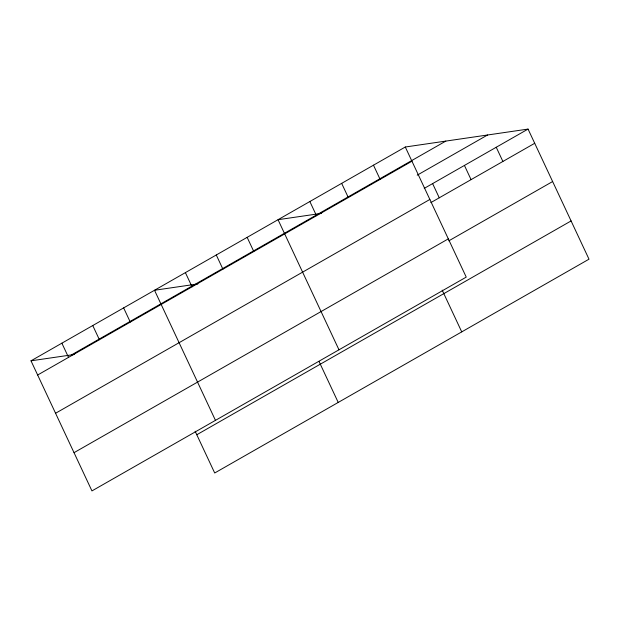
<?xml version="1.0" encoding="UTF-8"?>
<svg xmlns="http://www.w3.org/2000/svg" width="620" height="620" viewBox="0 0 620 620"><rect width="100%" height="100%" fill="white"/><g stroke="black" fill="none" stroke-linecap="round" stroke-linejoin="round"><path stroke-width="0.93" d="M405.294 147.01L466.24 277.109L91.946 490.916L31 360.817L405.294 147.01L528.054 129.084L589 259.183L214.706 472.99L195.145 431.241M71.509 354.896L445.811 141.096M37.65 375.015L411.951 161.208M417.214 175.173L487.545 134.997M424.235 188.387L528.054 129.084M55.568 413.261L429.861 199.454M430.892 202.585L534.711 143.282M74.028 452.67L448.322 238.863M448.803 240.839L552.621 181.536M196.788 434.744L571.082 220.937M321.392 213.373L278.039 219.705L338.977 349.804M197.873 283.929L154.519 290.261L215.465 420.36M31 360.817L74.353 354.485M496.24 147.258L502.89 161.456M464.427 165.431L471.076 179.63M432.613 183.605L439.262 197.803M442.184 290.129L461.737 331.878M373.48 165.183L380.13 179.382M341.667 183.357L348.316 197.555M309.853 201.531L316.502 215.729M319.075 361.561L338.218 402.434M247.155 237.344L253.805 251.542M216.279 254.983L222.929 269.181M185.395 272.622L192.053 286.82M123.636 307.9L130.293 322.098M92.76 325.539L99.409 339.737M61.876 343.178L68.533 357.376"/></g></svg>
